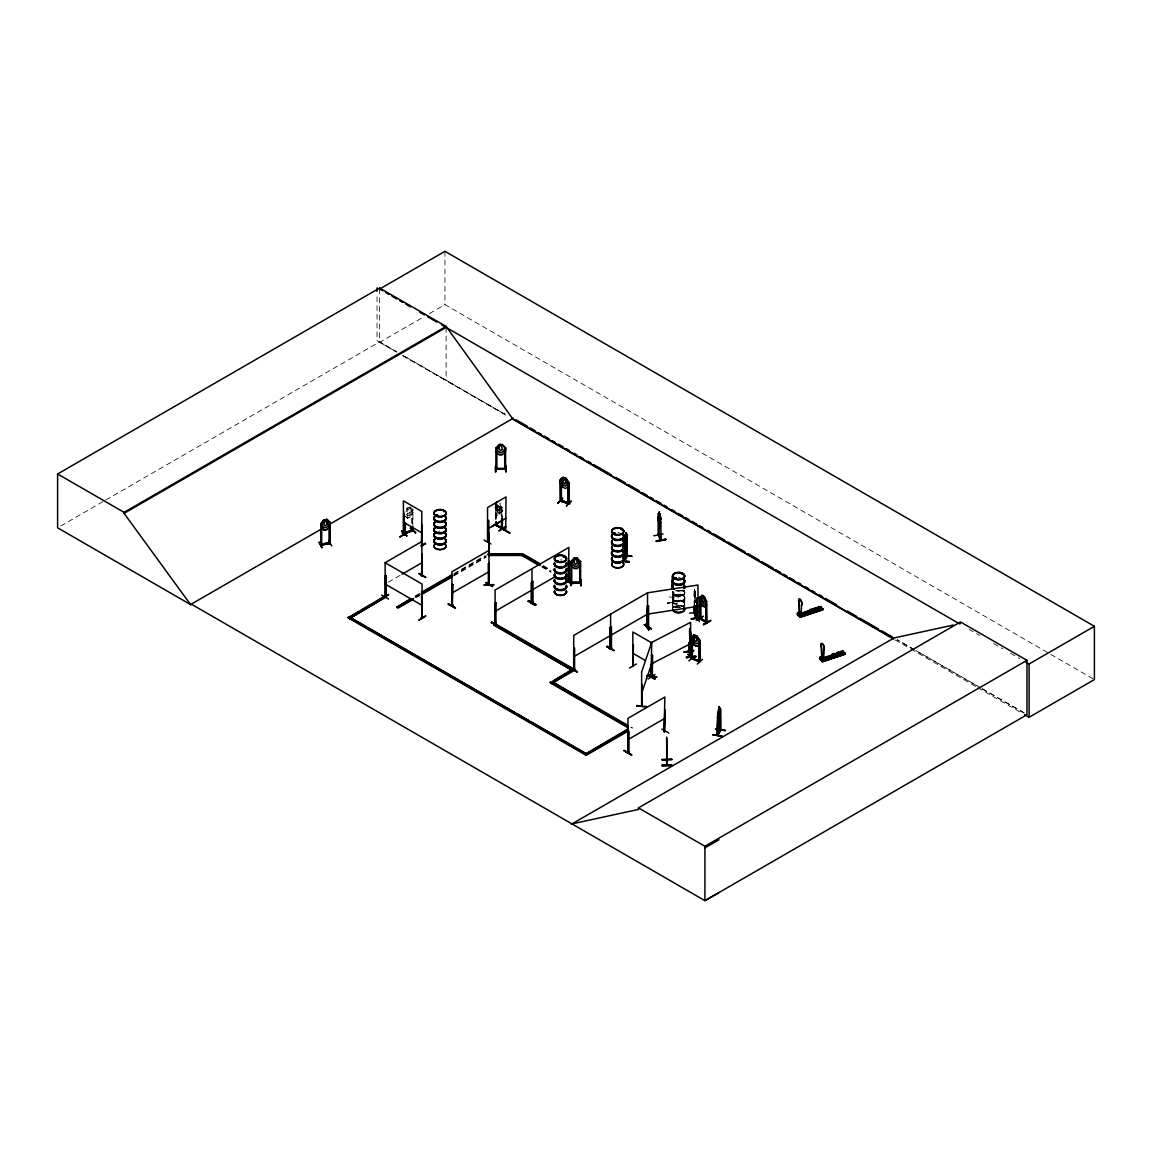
<?xml version="1.0" encoding="UTF-8"?>
<svg xmlns="http://www.w3.org/2000/svg" width="1152" height="1152" viewBox="0 0 1152 1152"><rect width="100%" height="100%" fill="white"/><g stroke="black" fill="none" stroke-linecap="round" stroke-linejoin="round"><path stroke-width="0.75" stroke-dasharray="5 3.75" d="M672.365 592.099L672.48 603.547L672.509 600.955M684.706 600.955L684.734 598.363M672.509 603.461L674.107 597.888L673.891 591.221M674.006 597.499L674.05 597.845M680.213 607.19A6.192 3.571 0 0 1 672.437 603.432L672.523 592.229A6.062 3.499 0 0 0 680.184 595.598A6.062 3.499 0 0 0 683.856 590.472M501.61 507.254L502.157 516.47M667.454 603.216C674.539 600.538 685.541 606.427 667.526 602.827M677.131 604.066L667.512 602.928M694.915 591.005C696.816 621.029 692.64 581.443 694.742 599.918M412.301 509.63L412.992 512.87L410.184 517.205L407.275 518.126L404.467 515.707M694.642 593.294L694.814 591.005M684.72 603.432L684.72 598.421A6.106 3.528 0 0 0 675.562 595.454L674.899 595.426M684.72 604.267L684.706 608.976M694.368 592.373L694.728 589.838L695.074 599.371L694.368 594.907M672.379 592.661L672.581 591.494A6.12 3.528 0 0 0 680.198 595.771A6.12 3.528 0 0 0 682.934 589.867M672.365 597.96L672.696 596.75M672.581 604.901L672.696 592.128A6.077 3.514 0 0 0 680.184 596.477A6.077 3.514 0 0 0 682.906 590.602M674.611 595.123L675.374 594.317L676.138 595.123M675.662 594.403L676.195 595.238M682.2 590.544L682.574 591.235M684.634 593.654L684.85 592.488M684.518 599.27L684.85 598.061M684.518 605.16L684.518 602.626M669.11 596.981L678.787 597.874M672.221 603.259L673.646 597.744M407.39 511.43L409.205 507.917L410.141 510.494M694.109 591.466L694.728 589.838M695.174 601.877L695.693 600.264M405.994 511.906L407.275 507.989L404.525 512.381M496.411 507.758L497.549 505.094L499.867 506.333L502.171 511.042L499.867 513.086L497.52 511.733C493.186 500.558 495.072 512.352 497.448 515.16L499.781 516.514L502.027 514.397M410.141 511.978L408.283 513.922L407.39 512.914M404.554 515.65L407.376 518.069L410.083 517.075L412.992 512.87M674.87 595.138L675.216 595.296M684.619 593.438C682.186 597.413 675.043 597.413 672.595 593.438M684 594.547L684.619 593.669M495.13 507.067L497.52 504.979M502.171 510.926L499.824 512.986L497.549 511.675L495.36 506.995M682.272 590.76L681.739 591.178M673.243 607.349L677.016 605.678L681.696 606.038M60.71 526.018L104.242 500.875M105.797 499.982L379.642 341.87L396.648 351.691M379.642 289.037L379.642 342.317L423.187 317.189M429.394 313.589L444.946 304.618L1049.227 653.501M498.989 506.434L499.824 511.214L498.298 511.632C497.29 510.739 497.016 505.008 499.061 506.39M501.538 516.11L501.768 507.096L502.402 516.341M502.243 510.998L499.781 506.376L499.824 507.83L498.298 508.248L497.563 505.037M388.195 582.25L400.493 575.136M415.238 595.973L419.875 593.294M453.874 573.667L484.776 555.811M415.238 596.635L419.875 593.957M453.874 574.33L486.331 555.595M415.037 597.643L421.214 594.072M453.672 575.338L486.13 556.589M416.578 597.413L419.674 595.627M453.672 576L486.13 557.266M676.037 595.339L675.13 595.483M682.992 595.066L677.016 595.987L673.243 594.317M410.184 507.067L407.275 507.989L407.318 518.026M412.186 509.53L412.085 525.73M412.085 509.746L412.848 509.486M680.184 606.802A6.106 3.528 0 0 1 672.595 602.784L673.69 592.474M396.418 351.821L377.035 340.675L377.035 293.126M402.624 355.392L504.864 414.187L402.84 355.262M914.155 649.555L897.12 639.749L914.112 649.57M980.77 687.859L915.71 650.434L980.597 687.96M982.31 688.738L1024.142 712.8M1050.797 654.394L1094.4 679.579M968.99 629.294L979.776 635.515M993.643 643.522L1002.902 648.864M1010.606 653.314L1019.851 658.656M982.138 688.838L1023.883 712.944M379.642 342.317L396.648 352.138M402.84 355.709L508.478 416.693M895.046 639.878L909.072 647.986M910.642 648.878L976.104 686.678M977.659 687.586L1022.861 713.678M543.182 565.574L550.872 570.024M543.182 566.237L550.872 570.686M541.843 566.352L551.074 571.68M541.843 567.014L551.074 572.342M672.725 602.856L672.725 602.813A6.106 3.528 0 0 1 682.114 600.509A6.106 3.528 0 0 1 681.667 606.456M405.994 514.44L407.837 515.822L409.68 515.189L411.509 512.554L410.184 507.254L410.083 517.075M675.562 590.674A6.091 3.514 0 0 0 682.92 590.112L684.821 592.675L684.634 591.494M410.126 507.01L412.992 509.486L412.848 527.256M684 590.602L684.619 591.466M673.214 594.547L672.379 592.488M496.411 506.909L497.938 509.789L499.45 510.667L500.947 509.53L499.939 502.906L502.171 507.658M496.411 510.293L497.938 513.173L499.45 514.051L500.947 512.899L499.824 506.405M694.627 589.853L695.794 596.938M694.238 591.667L694.368 604.382M684.85 597.96L684.518 596.75L684.72 597.672A6.091 3.514 0 0 1 675.562 600.566A6.091 3.514 0 0 1 675.562 594.475A6.091 3.514 0 0 1 684.706 597.514L684.691 592.229M672.365 598.061L672.696 599.27M672.379 603.95L672.696 605.16M695.174 591.739L695.506 595.238M673.474 598.234L673.56 591.192M694.642 594.778L694.987 597.298L694.987 591.624M672.509 604.382L672.509 608.976M694.555 591.422L694.555 605.635M694.195 591.365L694.224 605.664M501.768 507.096L501.768 517.752M496.411 504.374L496.253 521.669M496.008 505.814L496.008 520.027M495.619 505.325L495.619 519.523M495.36 503.669L495.374 519.667M446.126 327.413L446.126 380.693M444.946 251.338L444.946 304.618M412.675 509.328L412.675 525.312M411.912 509.573L411.912 525.571M681.71 590.386A6.192 3.571 0 0 1 675.518 590.386M680.213 590.429A6.192 3.571 0 0 1 677.002 590.429M678.614 577.238A6.106 3.528 0 0 1 680.184 577.354M682.906 590.112A6.077 3.514 0 0 1 680.184 595.987A6.077 3.514 0 0 1 672.739 591.682M677.03 607.795A6.106 3.528 0 0 1 672.869 603.187A6.106 3.528 0 0 1 681.192 601.186A6.106 3.528 0 0 1 683.899 606.154M680.213 607.493A6.192 3.571 0 0 1 672.437 603.734A6.192 3.571 0 0 1 681.221 600.811A6.192 3.571 0 0 1 682.992 606.571M673.315 607.55A6.12 3.528 0 0 1 681.667 606.254M684.72 598.507A6.106 3.528 0 0 1 675.562 601.56A6.106 3.528 0 0 1 675.562 595.454M672.437 603.432A6.192 3.571 0 0 1 681.221 600.509A6.192 3.571 0 0 1 682.992 606.269M617.702 532.483A6.091 3.514 0 0 1 619.272 532.613M438.437 531.245A6.106 3.528 0 0 1 440.021 531.13M560.477 559.944A6.106 3.528 0 0 1 562.061 560.074M496.872 506.995L498.096 510.264L496.829 512.15L498.485 510.955L500.155 514.08L498.888 510.71L500.098 508.867L498.514 509.976L496.872 506.995M632.333 727.992L630.994 727.214L632.333 727.992M682.906 606.499A6.062 3.499 0 0 0 672.754 608.069A6.077 3.514 0 0 1 682.906 606.485M675.518 601.258A6.192 3.571 0 0 0 684.792 598.162A6.192 3.571 0 0 0 675.518 595.066A6.192 3.571 0 0 0 675.518 601.258M674.237 600.394A6.192 3.571 0 0 0 684.59 598.781A6.192 3.571 0 0 0 677.002 594.403A6.192 3.571 0 0 0 674.237 600.394"/><path stroke-width="1.5" d="M690.754 635.17C692.136 635.443 689.342 635.242 690.61 635.27M626.486 534.931L627.192 534.528L625.925 532.93L626.342 537.898L625.234 542.304L624.686 541.469M658.541 514.282L658.642 535.68L658.944 521.352M660.586 518.688L661.262 540.446L660.802 539.726M720.245 708.696L720.058 730.584M801.158 615.168L801.504 605.232A3.269 1.339 71.6 0 0 801.504 601.474A3.269 1.339 71.6 0 0 799.186 599.155A3.269 1.339 71.6 0 0 799.186 602.928L799.531 613.541L802.238 616.032L802.051 614.448L799.718 615.226L799.718 616.334L797.659 614.261L800.035 612.792L802.051 615.557L802.051 614.448M823.334 659.635L823.666 649.699A3.269 1.339 71.6 0 0 823.666 645.926A3.269 1.339 71.6 0 0 821.362 643.622A3.269 1.339 71.6 0 0 821.362 647.395L821.707 658.008L823.334 659.635L823.853 649.642A3.269 1.339 71.6 0 0 823.853 645.869A3.269 1.339 71.6 0 0 821.534 643.565A3.269 1.339 71.6 0 0 821.534 647.338L821.88 657.936L823.507 659.578M563.098 477.461L565.877 478.382L567.259 484.704L565.43 486.101L563.573 485.482L561.715 482.846L563.155 477.403L560.318 479.851L560.434 501.206C561.312 500.141 560.29 500.098 561.326 500.4M567.936 482.141L567.85 503.64L567.821 482.083L568.872 482.4L568.786 503.914L560.405 501.12L560.318 479.851L561.341 479.894L561.427 501.235M560.678 500.947C577.814 506.88 566.683 501.624 561.427 500.429M683.899 579.989A6.106 3.528 0 0 1 678.614 585.274A6.106 3.528 0 0 1 673.315 579.989L673.214 574.862L672.221 589.061M692.381 637.675L692.424 659.045L691.546 658.771L699.624 661.766M694.181 612.821L694.224 605.664M695.952 616.853L696.154 618.178L694.67 612.778M692.424 659.045L691.704 657.763L699.811 661.608L699.811 640.282L698.846 639.95M561.168 500.645L561.168 501.422L561.139 480.11M646.589 706.45L636.883 706.032M636.869 706.104L636.984 705.355M646.488 707.141L636.955 705.787M798.854 613.757L799.805 612.634M799.546 613.44L798.739 613.786M821.347 658.109C820.166 657.144 822.845 657.922 821.938 657.216M821.189 658.123C820.512 657.274 823.896 657.49 821.765 657.562M641.952 705.571L642.154 704.952M672.61 581.616C672.898 564.48 671.328 594.072 673.099 584.928M672.71 576.806L672.696 581.472M624.384 561.139L627.264 555.048L626.558 555.437M626.026 532.944L624.686 538.934L624.686 561.24L625.478 534.571M629.107 562.234L622.814 561.197L629.107 562.248L629.251 561.499L622.93 560.606M629.222 561.931L622.901 560.995M689.429 632.102L689.774 629.784L690.178 633.902M659.477 513.288L658.685 518.083M712.8 734.875L722.318 736.243L712.814 734.789M799.272 615.6L798.523 612.533L799.272 613.282C799.963 617.717 797.846 611.914 799.574 613.138M821.434 657.763L821.405 660.082L820.872 656.928L821.621 660.01M691.661 658.786L691.517 657.922L692.424 658.267M692.611 658.843L692.611 658.109M483.984 540.014L490.925 543.989M624.269 539.842L626.04 532.829M625.939 542.952C629.712 517.968 624.485 562.003 625.075 534.672L624.312 561.067M717.768 713.52L718.157 734.962L717.437 734.472L720.058 730.022M720.058 729.806C721.973 727.459 717.25 737.194 717.725 734.069M658.685 514.699L659.203 512.266M719.294 717.106L718.43 719.006L720.245 712.008M399.974 536.933L406.714 532.915M629.467 668.059L636.365 664.013M489.254 554.328L521.842 554.371M489.254 584.726C488.218 584.957 489.283 583.56 488.822 584.021M435.83 515.333L436.637 514.742M436.45 515.578L437.602 515.059M436.608 514.699L437.069 515.635M443.75 511.69L443.837 511.013M556.474 561.082L557.885 560.75L556.574 560.52M564.538 557.122L563.558 556.891L564.581 557.05M613.512 533.448L614.318 532.858M614.045 533.218L614.794 532.858M615.024 533.549L614.621 532.858M621.533 529.661L620.827 529.344L621.662 529.286M674.453 578.333L675.086 577.642L675.374 578.549M675.086 578.506L675.043 577.598M676.195 578.477L676.138 577.858M681.912 573.912L682.387 574.142M682.272 574.402L682.574 574.474M811.123 610.416C812.39 613.584 814.277 608.357 811.238 610.488M329.933 542.462L320.659 544.306L328.896 542.894M320.659 545.083L329.933 543.24M330.034 543.427L329.011 543.629L328.896 542.678M381.614 595.066L388.584 599.04M455.429 607.709C433.67 595.699 470.16 616.147 448.128 604.325M491.242 622.627C503.885 628.013 497.333 628.531 491.63 621.979M491.573 622.051L498.24 626.544M535.997 604.742L528.494 600.71L536.026 604.786L535.118 605.304L528.494 601.027M535.464 604.714L528.538 600.667M570.211 667.454L577.224 671.803L572.659 669.614M614.045 650.491L606.787 646.718L607.694 646.214M614.088 650.405L607.133 646.43M613.757 650.693L606.83 646.661M624.096 750.946C647.41 763.733 609.134 741.398 631.094 754.862M702.792 596.333L702.043 600.278L703.541 602.453L704.318 600.106L702.864 596.29M648.446 674.251L655.013 678.442L654.61 679.09L648.043 674.856L654.61 679.075M324.878 520.258L323.928 524.88L324.922 525.989L326.966 524.275L325.901 520.056M641.808 684.432L641.765 705.758M652.205 676.325L652.565 655.171L651.312 655.574M647.064 676.109L656.784 676.858L647.078 675.662M651.686 655.358L651.442 677.189L652.536 676.541M651.355 676.555C652.378 675.518 650.578 676.426 652.421 675.518M651.859 677.218L652.565 676.483M691.128 655.632L691.373 657.014L690.566 656.582L690.61 622.325L651.686 642.413L641.635 671.99L641.621 706.306M641.635 693.302L651.686 663.725L690.61 643.637M564.019 478.195L563.112 482.27L564.941 484.186L565.891 481.709L564.062 478.152M660.614 539.15L660.557 540.043L661.09 539.194M500.17 445.018L499.133 447.97L500.17 450.763L502.33 449.453L501.235 445.018M575.179 558.792L574.142 561.744L575.179 564.538L577.339 563.227L576.259 558.792M667.166 765.346L666.677 738.403M401.875 530.726L406.872 535.982L401.501 531.202M401.846 531.058L406.814 535.896M659.65 522.965L659.65 517.291M647.51 626.501L648.245 626.126M573.941 648.533L573.869 669.888L574.646 669.47L573.696 669.701L573.696 635.443L647.525 592.819L697.954 585.014L698.141 619.445L697.306 618.869M689.53 628.646L691.042 635.717L690.811 656.51M319.075 542.405L321.811 547.891M322.243 547.445L319.118 542.059M646.114 624.067L648.763 629.914L646.171 624.024M646.085 624.398L648.763 629.914M696.398 620.539L703.325 616.219M626.544 534.6L625.939 532.814M624.24 543.24L625.19 544.824L626.026 542.909M624.787 561.139L627.192 555.84L624.485 560.678M694.21 635.155L692.856 640.512L694.656 643.205L696.456 643.882L698.227 642.528L698.227 639.994L696.888 636.178L694.224 634.997L696.888 636.178L699.725 640.469L699.71 661.795L692.424 658.498L699.624 660.989M580.666 561.715L577.397 558.274L574.07 558.274L572.515 564.278L574.675 566.28L576.821 566.28L578.938 564.278L577.339 558.418M717.653 713.232L717.48 735.379L720.346 730.037M385.502 596.333L385.978 596.002M386.05 596.462L385.286 596.016M385.603 597.326L385.978 575.885L385.114 575.654L385.978 575.885M422.021 618.293L422.021 584.021L385.114 562.709L422.021 541.397M495.288 466.272L495.835 471.946L495.936 447.71L496.814 447.898M495.749 466.229L495.331 471.888M502.157 518.256L502.229 528.955L495.302 524.952M496.325 524.477L495.302 524.174L495.418 525.053M495.691 524.822C495.288 521.194 496.973 530.467 496.253 521.669M570.298 580.046L570.845 585.72L570.787 579.629M699.782 618.754L706.637 622.67L706.637 601.358L704.419 596.664L702 595.354L700.906 600.667L703.944 604.426L705.442 603.288L704.318 596.779L702.086 595.31L699.696 597.398L699.696 600.782L702 605.491L704.419 606.802L706.738 604.757L704.318 606.744L702 605.491L699.768 600.739M706.018 622.397L706.262 600.854L706.709 622.714L705.931 622.296L706.32 621.36L706.939 622.498M706.954 621.792L700.344 618.336M694.224 656.122L688.867 660.859M562.766 498.456L557.827 503.352L562.378 498.398M696.211 618.178L696.125 605.765M717.955 735.336L717.797 735.437C715.075 732.643 721.181 689.933 718.099 713.578M719.986 709.171L720.346 714.053M715.853 729.173L725.371 730.526L716.011 728.842M717.912 735.336L720.662 730.094L720.662 708.782M660.744 540.432L658.296 535.133L658.354 513.706L659.189 512.15L660.341 518.285L659.794 521.64L658.685 517.234M658.267 513.806L659.189 512.15M658.987 525.701L658.138 517.118L659.088 515.549L660.787 522.59L659.952 524.16L658.238 517.104L659.189 522.288M659.002 525.643L659.952 527.53L660.658 525.902M532.138 602.395L532.138 603.173M385.114 562.709L385.286 597.154L385.978 596.779M421.33 575.294L422.352 575.784L422.021 554.342L421.574 576.202L422.338 574.978M452.837 605.074L452.419 604.93M496.008 623.29L494.986 624.341L495.677 602.626L495.979 624.11L495.101 623.462M531.59 602.712L532.93 601.978L531.274 602.611M565.603 579.269C581.774 586.094 565.69 583.747 569.333 580.68L566.251 578.894M647.251 626.774L648.562 626.558M648.475 626.933L646.834 627.48L647.856 627.206M665.035 730.728L664.43 731.074M664.56 731.779L664.834 709.992L664.142 731.707L664.906 730.483M798.307 614.923L798.307 612.59L799.157 613.483M321.811 544.277L321.811 545.054M330.034 542.65L328.91 543.413M652.637 675.734L651.283 675.792M487.526 541.843L487.555 507.557L506.016 496.901L505.67 531.36M436.45 515.405L437.429 515.174M556.834 560.88L557.654 560.678M674.899 577.67L676.282 578.059M674.87 578.045L675.936 577.843M323.842 519.941L320.746 523.93L323.87 519.998L327.01 519.379C330.811 523.267 330.307 522.936 326.923 519.408L323.885 520.013L322.402 523.699L322.402 526.234L324.432 527.832L326.462 527.443L328.464 525.024L326.952 519.466M320.875 527.314L323.87 530.136L327.01 529.517L330.062 525.47M647.078 627.062L647.741 626.53M647.482 627.077L647.525 605.765L646.834 627.48M697.219 618.84L698.04 618.48M697.19 598.291L698.04 598.147L697.09 598.104L697.003 619.43L698.04 619.258M698.026 619.488L697.162 618.566M627.034 556.286L626.789 534.37L626.602 556.344M631.354 754.718L624.384 750.744M505.483 468.994L496.037 468.965M504.533 468.245L505.613 468.245M570.845 582.019C571.565 583.877 574.574 583.142 580.637 582.984M495.792 447.941L499.061 444.499L497.506 450.504L499.666 452.506L501.797 452.506L503.914 450.504C507.902 444.226 494.208 443.938 502.33 444.586M570.816 561.715L574.07 558.274M570.917 561.744L574.128 558.418M580.666 565.027L577.397 568.469L574.07 568.469L570.816 565.027L570.816 561.643M403.92 513.835L403.963 535.176L403.33 534.312M421.978 575.654L421.747 524.146L421.862 545.789M421.862 545.011L421.862 545.429M632.794 666.245L633.413 644.962M568.814 482.587L565.978 478.253L568.67 482.63L568.699 503.928M565.978 478.253L563.054 477.36C558.029 479.174 560.376 485.035 563.155 487.368M568.757 486.014L565.934 488.448L563.054 487.498M562.406 498.355L557.942 503.006M567.85 503.597L568.152 502.675M561.427 500.674L568.958 502.934M566.424 505.829L571.363 500.962L566.482 505.886M386.05 596.707L385.502 596.059M451.915 605.966L451.915 571.781L488.822 550.469M451.901 606.024L452.866 605.808L452.131 606.24L452.779 584.51L451.915 584.726L452.779 584.51M488.822 520.33L489.067 584.899M495.101 624.24L493.733 625.09L495.072 623.65L574.618 669.514L573.941 669.845L574.042 669.038M495.893 624.139L495.23 624.485L495.058 590.04L568.886 547.416L568.267 582.034L569.218 581.026L568.195 581.299M531.274 603.389L532.93 602.755L531.274 603.389L531.346 582.034L532.598 581.314L532.843 602.798M531.979 602.914L531.979 568.728M573.61 668.909L574.632 668.88M610.603 647.525L610.214 648.936L609.984 627.437L611.467 626.846L611.467 648.245L610.214 648.936L610.229 627.581L611.467 626.846M609.912 648.792L611.539 648.13L610.373 648.893M647.77 627.235L647.122 627.624L647.41 626.328M627.955 752.558L628.862 752.386L628.085 752.803L628.157 731.448M664.142 730.93L665.136 730.627M405.331 532.598C391.766 536.112 426.845 526.118 405.259 532.584M405.346 533.347L405.346 522.691M412.675 529.862L411.826 530.15L412.934 529.992M404.41 522.778L404.496 533.635L412.934 530.813L412.848 527.256M497.635 501.667L495.288 503.712L496.008 504.043M691.603 637.416L694.224 634.997L691.517 637.459L691.517 640.786L694.166 645.192L696.989 646.186L699.725 643.838M696.888 636.178L699.811 640.282M694.166 645.192L696.931 646.243M699.062 640.008L699.509 661.752M702.547 659.304L697.234 664.07M661.219 540.403L658.483 534.802M690.178 635.76L689.99 656.87M569.131 581.904L569.131 560.506L568.267 560.722L568.498 582.235L569.131 560.506M689.386 643.19L689.069 652.162L689.184 642.686M691.344 656.957L691.142 635.155M436.277 515.174L437.342 515.261M615.283 533.722L613.8 533.837L614.462 532.973M674.755 578.477L676.138 578.362M813.11 610.891L811.238 610.891M496.915 469.224L496.8 447.71M504.634 468.245L504.734 469.282L504.706 447.71M496.037 468.475L505.512 468.446M570.946 582.797L580.507 582.768M580.637 582.221L570.845 582.221M694.181 612.792L695.794 618.278L695.779 605.794M694.699 612.461L694.325 613.31L694.368 606.168M797.285 614.563L797.458 612.965L799.79 612.187L799.978 613.483M821.074 607.694C813.197 602.77 825.437 615.442 818.078 607.205M820.397 606.427L822.845 609.149L799.243 616.45M819.821 658.944L820.469 659.75L841.781 652.637M843.422 652.09L820.296 659.419M821.779 660.73L822.096 661.406L845.237 653.731L844.733 653.083L821.779 660.73C821.347 661.838 824.832 656.208 824.587 660.427M842.904 651.614C837.95 648.605 845.798 658.411 840.427 651.614M819.605 658.901L843.221 651.586M845.021 653.674L842.746 650.837M487.872 520.315L487.872 541.958M502.704 529.214L509.832 533.088L502.718 528.797M509.818 533.045L502.718 529.085M421.646 576.158L422.266 554.486M419.126 573.48L425.707 577.224M381.341 598.651L388.598 594.403L381.715 598.867M381.629 598.766L388.498 594.734M422.266 596.837L421.402 596.621M488.549 585.216L488.203 563.789L489.154 562.91L488.434 585.288M421.33 617.328L422.222 617.314M421.747 617.803L421.632 596.477M422.107 617.544L421.632 617.789M425.678 615.816L418.781 620.266L425.722 616.205M485.914 582.552L492.494 586.296M495.677 602.626L495.922 602.77M531.706 603.475L531.59 582.178L532.829 581.458M528.163 601.344L528.739 600.926M531.346 603.274L532.598 602.626M572.918 583.43L565.646 579.586M647.078 627.624L647.77 605.909M644.616 624.902L651.197 628.646M609.984 647.899L611.539 647.352L610.373 648.115M664.373 731.851L665.064 710.136M661.896 729.086L668.88 733.09M627.912 751.752L628.848 751.795M628.776 731.074L628.776 752.472L627.912 752.53L627.912 718.358L664.834 697.046L664.142 731.707L664.906 731.261M399.816 536.918L406.728 532.858M421.315 545.731L425.448 543.269L421.344 546.091M421.315 546.019L425.606 543.758M654.941 674.438L648.216 678.931M191.405 604.181L190.656 604.627L57.6 527.803L57.6 473.976L379.642 288.043L446.126 326.419L512.611 418.637L893.261 638.41M379.642 288.043L379.642 289.037L444.946 251.338L1094.4 626.299L1094.4 679.579L1029.096 717.278L1024.43 714.571M57.6 473.976L124.085 512.352L446.126 326.419M719.021 892.627L704.923 900.662L191.318 604.138L190.555 604.57L124.085 513.346L446.126 327.413M190.555 604.57L323.251 527.962M329.458 524.376L513.36 418.205M497.52 501.595L495.216 503.64L496.253 503.899M402.034 574.258L422.021 562.709M487.555 528.869L506.016 518.213M491.962 526.435L498.845 522.446M491.904 526.781L498.888 522.446M502.229 528.178L496.08 524.851L502.474 528.034L501.466 527.731L501.466 528.581L501.538 519.667M627.725 731.318L586.195 755.294L348.134 617.846L385.042 595.872L386.395 596.65L349.474 618.624L386.395 596.65M501.883 528.437L501.768 519.523M505.858 526.507L498.888 530.885L505.872 526.853M348.134 617.846L358.891 611.64M361.973 609.854L372.744 603.648M375.811 601.862L385.042 596.534L386.395 597.312M413.496 599.198L398.03 608.112L396.691 607.334L410.602 598.651M421.416 592.402L452.318 574.56M396.691 607.334L409.061 600.206M421.416 593.064L429.149 588.6M432.23 586.814L443.059 580.579M446.141 578.794L450.778 576.115M396.691 606.672L398.03 607.45L413.496 598.536M421.214 594.072L452.131 576.23M421.214 594.734L452.131 576.893M451.915 593.093L488.822 571.781M487.872 554.04L489.211 554.803L521.842 554.803L523.195 554.04L540.115 563.803M538.574 563.573L523.195 554.702L521.842 555.48L489.211 555.48L487.872 554.702M495.058 611.352L555.048 576.72M565.805 570.499L568.886 568.728M569.333 580.68L567.979 582.12L569.333 581.342L566.251 579.557M573.696 656.755L647.525 614.131L697.954 606.326M628.114 727.776L550.152 682.762L573.221 668.779L574.574 670.219L551.491 683.539L574.574 669.542M554.76 680.098L571.68 670.32M699.696 597.398L700.488 597.802L700.56 619.157L700.733 601.214M700.114 597.312L700.387 619.099M705.946 621.72L700.805 618.466M703.411 624.226C713.822 618.206 712.699 619.733 703.469 624.643M703.757 624.816L710.669 620.813M627.912 728.986L584.856 754.517L627.912 729.648M348.134 617.184L586.195 754.632L627.725 730.656M627.912 739.67L664.834 718.358M571.219 824.342L894.024 637.963L953.496 625.032M571.968 823.896L638.453 809.438L638.453 807.898L960.494 621.965L1026.979 660.341L1026.979 714.73L704.923 900.662L704.923 846.274L1026.979 660.341M960.494 623.506L959.746 623.952L441.49 324.734M1026.014 662.213L1029.096 663.998L1094.4 626.299M704.923 847.829L719.021 839.794M694.08 658.267L687.917 654.322M691.128 655.848L689.962 656.064L690.293 657.058M689.875 656.194L690.566 655.805M690.178 657.072L690.682 634.882M689.4 651.341L688.781 650.794L689.414 652.046M488.822 553.81L488.822 555.106M385.502 597.11L385.358 575.798M452.39 605.678L452.534 584.366M495.36 624.47L495.302 603.13M628.531 751.478L628.214 752.789M628.387 752.256L628.531 730.944M563.89 556.862L563.602 557.122M811.411 610.358L813.11 610.488M321.739 523.829L320.76 523.742L320.904 545.285L321.638 545.155L321.739 523.526L320.76 523.742M651.845 676.858L652.018 655.402M452.261 606.168L452.146 584.87M610.603 648.389L610.603 614.131M574.2 669.355L574.315 648.029M320.875 523.93L321.005 545.285L329.947 543.456L330.062 522.086M410.371 528.25L415.786 532.973L410.458 528.149M404.41 533.434L412.718 530.582M652.349 676.339L652.349 655.027M800.986 615.226L799.358 613.598L799.186 602.928M801.504 605.232L801.317 605.29A3.269 1.339 71.6 0 0 801.317 601.531A3.269 1.339 71.6 0 0 799.013 599.213A3.269 1.339 71.6 0 0 799.013 602.986M799.978 612.374L797.458 612.965M799.906 613.08L799.848 612.619M809.784 609.97C817.272 616.262 805.09 609.134 812.117 609.192L814.565 611.914L812.117 609.192M814.19 608.501C821.678 614.794 809.496 607.666 816.523 607.723L818.971 610.445L816.523 607.723M797.472 614.549L820.397 606.715L823.061 609.653L800.093 617.314M820.872 607.19L797.573 614.822L800.107 617.299L823.018 609.653M798.048 615.298L819.432 608.242M799.718 615.226L802.238 614.635M800.942 615.989L822.845 608.875M822.859 609.149L799.718 616.925L822.528 609.134M842.746 651.11L845.41 654.062L822.442 661.723L819.806 658.757L819.806 657.374L822.139 656.597M819.806 657.374L822.326 656.784M832.133 654.379C839.621 660.658 827.438 653.53 834.466 653.602L836.914 656.323L834.466 653.602M836.539 652.91C844.027 659.203 831.845 652.075 838.872 652.133L841.306 654.854L838.872 652.133M820.138 659.448L841.608 652.32M822.254 659.822L824.587 659.045M823.45 660.37L845.194 653.285M821.909 661.19L845.208 653.558M822.413 661.709L845.366 654.062M633.211 666.432L633.096 644.789M651.24 676.57L651.686 642.413M834.797 655.819C836.136 652.262 831.614 657.374 835.574 654.826M324.922 520.315L325.93 520.114M328.896 540.518L331.69 545.933M611.251 647.971L611.222 626.717M412.56 530.64L412.675 527.083M405.173 532.397L405.173 533.174L405.173 522.518M692.294 658.238L691.502 657.965M706.882 622.526L700.085 618.566L700.114 600.854M648.461 605.822L647.525 605.765L648.461 605.822L648.374 626.947M698.04 619.459L697.19 619.603L697.09 598.104M696.802 616.19L699.437 621.634M659.275 516.701L659.376 522.374M659.549 517.306L659.952 525.182L658.685 520.618M660.658 522.576L660.053 524.131L659.203 522.23M653.789 535.781L663.12 533.981M656.323 540.792C685.498 536.069 636.422 544.709 665.784 539.323M656.467 541.512L665.798 539.698M690.293 630.504L690.178 635.386M690.912 635.702L690.178 630.518L690.538 634.795M684.101 651.859L693.763 650.448L684.23 652.176M684.187 652.046L693.763 650.894M686.434 657.23L696.096 656.698L686.448 657.302M579.744 581.99L580.637 582.019M321.466 544.853L321.595 544.118M418.795 573.595L425.765 577.57M485.597 582.667L492.566 586.642M644.328 625.003L651.254 628.978M689.544 613.152L699.192 612.086M694.714 612.734L696.096 617.731M700.805 617.443L691.142 618.725L700.877 618.062M700.819 617.832L691.229 619.013M385.69 597.341L385.747 576.014M496.08 524.621L495.302 524.174L495.979 524.621M700.445 619.128L699.898 618.048M706.262 622.166L706.262 606.182M489.168 533.275L489.211 555.48M488.995 554.069L493.877 554.17M488.722 554.27L493.891 554.069M488.837 554.386L493.891 554.371M484.099 584.813C489.355 585.547 503.683 583.862 484.099 585.101M500.17 445.075L501.235 445.075M504.619 447.71L505.512 447.898M496.915 468.662L504.533 468.662M496.915 468.245L495.835 469.224L505.613 469.224L505.512 447.71M505.685 465.883L505.685 471.83M574.07 558.331L577.397 558.274M575.179 558.85L576.259 558.85M571.81 561.485L571.723 583.056M571.824 561.672L570.946 561.485L570.845 582.984M580.536 561.672L579.629 561.485L579.744 583.056L580.507 581.99M574.128 568.382L577.339 568.382M571.925 582.437L579.542 582.437M580.694 585.605L580.536 561.485M666.677 737.035L666.72 765.389M662.069 759.456L671.861 759.614M662.069 765.418L671.861 765.346M662.069 765.648L671.861 764.971L662.069 764.986L662.069 765.734L671.861 765.72M611.222 647.251L610.92 648.562L610.603 627.077M834.523 655.618L833.573 655.301M673.2 574.978L673.589 576.461M672.941 576L673.099 579.787M647.078 675.965L656.712 677.03M658.685 534.24L658.973 535.622M658.685 535.018L660.931 539.309M625.752 533.981L625.378 540.23L625.09 539.539M622.325 554.587L631.901 556.157L622.454 554.702M622.339 554.875L631.814 556.358M625.018 560.678L624.514 539.021M628.085 752.026L628.848 751.579M719.395 707.155L719.77 712.109L718.502 716.486L717.883 715.651M719.093 708.178L718.675 714.427L718.776 708.768M717.394 717.322L718.43 719.006L717.466 717.437M715.882 729.029L725.371 730.541M404.582 533.606L404.582 522.95M403.603 513.662L403.574 535.306L403.373 500.846L421.834 511.502L421.517 545.587M651.211 676.915L651.24 667.238M689.155 651.514L691.214 656.424M489.197 553.838L521.842 553.709L521.842 555.48L538.762 565.243M698.89 640.253L699.624 640.454M506.117 466.243L506.16 471.946M581.126 580.018L581.17 585.72M580.723 579.989L580.766 585.662M835.459 654.898L833.472 655.373M556.574 561.298L557.827 560.923M650.966 675.994L651.528 676.397M644.227 624.672L651.586 628.862M531.979 581.674L532.282 603.086M528.192 601.258L535.162 605.232M496.008 624.067L495.058 624.298L518.054 637.589M491.53 622.426L498.499 626.4M421.92 617.486L421.33 617.89M379.642 289.037L382.738 290.822M385.834 292.608L388.93 294.394M392.011 296.179L396.648 298.858M399.744 300.643L402.84 302.429M405.936 304.214L410.573 306.893M419.846 312.25L424.483 314.928M427.579 316.714L436.853 322.056M516.47 419.99L527.342 426.269M530.453 428.069L535.118 430.762M538.214 432.547L541.325 434.347M544.435 436.133L549.101 438.826M552.211 440.626L555.307 442.426M558.418 444.211L563.083 446.904M566.194 448.704L569.29 450.49M573.955 453.182L577.066 454.982M580.176 456.768L583.272 458.568M587.938 461.261L591.048 463.046M594.158 464.846L611.251 474.71M615.902 477.403L625.234 482.789M628.33 484.574L639.216 490.853M642.312 492.653L646.978 495.346M650.088 497.131L653.198 498.931M656.309 500.731L660.96 503.41M664.07 505.21L667.181 507.01M671.832 509.688L674.942 511.488M678.053 513.288L682.718 515.981M685.829 517.766L688.925 519.566M692.035 521.352L696.701 524.045M699.811 525.845L702.907 527.63M707.573 530.323L710.683 532.123M713.794 533.909L724.666 540.187M727.776 541.987L744.869 551.851M747.965 553.651L758.851 559.93M761.947 561.715L772.834 568.008M775.93 569.794L780.595 572.486M783.706 574.286L786.816 576.072M789.926 577.872L794.578 580.565M797.688 582.35L800.798 584.15M805.45 586.843L808.56 588.629M811.67 590.429L814.781 592.214M819.446 594.907L822.542 596.707M825.653 598.493L836.525 604.786M847.411 611.064L856.728 616.435M859.838 618.235L878.486 628.992M881.582 630.792L892.469 637.07M511.589 418.493L893.491 638.986M706.637 601.358L705.931 600.998M702.994 616.435L696.456 620.208M495.619 524.851L502.402 528.768M521.842 554.803L540.302 565.459M698.89 661.507L698.803 639.965M632.866 653.285L645.163 660.384M403.373 522.158L421.834 532.814M521.122 639.36L531.85 645.552M534.917 647.323L571.694 668.549M493.733 624.427L571.882 670.219L493.733 625.09M385.114 584.021L422.021 605.333M627.926 725.443L552.845 682.099L594.216 706.651M597.283 708.408L626.4 725.227M550.152 682.099L628.114 727.099M352.382 618.754L364.853 625.954M367.963 627.754L492.667 699.739M495.792 701.539L514.498 712.339M517.608 714.139L528.523 720.446M531.634 722.246L586.195 753.739L350.827 617.846M638.453 807.898L704.923 846.274M687.557 654.394L694.181 658.613M648.346 674.698L655.013 678.888M642.168 705.845L642.139 684.475M502.402 528.739L502.402 518.112M320.846 527.256L323.914 530.035M410.371 527.803L415.382 532.699M822.326 657.893L824.4 659.966L824.4 658.858M821.405 657.749L820.656 657L820.656 659.333M502.373 444.499L505.642 447.941M495.792 451.253L499.061 454.694L502.373 454.694L505.642 451.253L505.642 447.869M435.931 515.376L437.731 515.333M695.722 618.178L695.635 607.061M690.898 656.957L688.824 651.557L688.853 642.73M719.309 707.026L720.346 708.71M820.541 607.176L797.947 615.024M799.934 616.982L799.906 615.413M327.01 529.517L323.87 530.136M452.837 605.002L452.837 605.779M689.4 651.571L690.552 654.422M660.902 519.192L659.952 514.008L660.758 519.192M689.429 633.586L689.674 635.486M659.65 513.907L659.938 517.392M694.786 613.166L694.699 606.125M651.499 677.117L651.312 664.128M1029.096 663.998L1029.096 717.278M822.067 659.635L822.067 660.744L820.008 657.562M799.79 612.187L799.79 613.584M720.403 709.272L720.403 730.584L720.346 717.61M691.79 637.258L691.632 658.814M689.947 635.616L690.106 657.115M672.696 585.029L672.696 588.586M672.552 581.976L672.552 589.09M651.312 646.186L651.312 642.629L632.866 631.973L632.822 666.302M650.995 667.382L650.966 676.771M648.374 605.635L648.461 627.134L647.51 627.278L647.525 592.819M627.192 534.528L627.091 556.301M574.56 648.158L574.574 670.219M532.598 581.314L532.483 602.654M502.33 454.55L499.118 454.55M496.008 521.798L496.08 525.398M489.154 562.91L489.067 584.957M412.085 527.515L411.998 531.086M411.912 527.342L411.826 530.928M385.042 595.872L385.042 597.01M377.035 287.842L377.035 291.37M329.832 521.957L329.875 543.528M329.083 522.101L329.011 543.629M124.085 512.352L124.085 513.346M683.971 585.504A6.192 3.571 0 0 1 684.59 588.211M673.243 589.075A6.192 3.571 0 0 1 673.243 585.504M683.899 585.864A6.106 3.528 0 0 1 684.504 588.542M673.315 589.392A6.106 3.528 0 0 1 673.315 585.864M683.971 579.614A6.192 3.571 0 0 1 678.614 584.971A6.192 3.571 0 0 1 673.243 579.614M683.899 584.87A6.106 3.528 0 0 1 683.899 588.398M674.294 589.133A6.106 3.528 0 0 1 673.315 584.87M674.237 589.507A6.192 3.571 0 0 1 673.243 585.187M683.971 585.187A6.192 3.571 0 0 1 684.59 587.909M683.971 579.312A6.192 3.571 0 0 1 678.614 584.669A6.192 3.571 0 0 1 673.243 579.312M683.885 578.995A6.091 3.514 0 0 1 678.614 584.28A6.091 3.514 0 0 1 673.33 578.995M683.856 607.234A6.062 3.499 0 0 1 680.933 612.216A6.062 3.499 0 0 1 672.754 609.883A6.077 3.514 0 0 0 680.184 612.36A6.077 3.514 0 0 0 684.475 608.054M683.899 607.55A6.12 3.528 0 0 1 680.947 612.576A6.12 3.528 0 0 1 672.696 610.229M623.059 540.749A6.192 3.571 0 0 1 617.702 546.106A6.192 3.571 0 0 1 612.331 540.749M622.987 541.109A6.106 3.528 0 0 1 617.702 546.394A6.106 3.528 0 0 1 612.403 541.109M622.958 545.717A6.062 3.499 0 0 1 617.702 550.973A6.062 3.499 0 0 1 612.446 545.717M622.958 546.048A6.077 3.514 0 0 1 617.702 551.304A6.077 3.514 0 0 1 612.432 546.048M623.059 534.859A6.192 3.571 0 0 1 617.702 540.23A6.192 3.571 0 0 1 612.331 534.859M622.973 540.13A6.091 3.514 0 0 1 617.702 545.4A6.091 3.514 0 0 1 612.418 540.13M622.973 535.234A6.091 3.514 0 0 1 617.702 540.504A6.091 3.514 0 0 1 612.418 535.234M623.059 540.446A6.192 3.571 0 0 1 617.702 545.803A6.192 3.571 0 0 1 612.331 540.446M623.059 534.557A6.192 3.571 0 0 1 617.702 539.928A6.192 3.571 0 0 1 612.331 534.557M622.987 534.24A6.106 3.528 0 0 1 617.702 539.539A6.106 3.528 0 0 1 612.403 534.24M623.059 557.51A6.192 3.571 0 0 1 617.702 562.867A6.192 3.571 0 0 1 612.331 557.51M622.973 557.87A6.091 3.514 0 0 1 617.702 563.155A6.091 3.514 0 0 1 612.418 557.87M622.958 562.478A6.062 3.499 0 0 1 617.702 567.734A6.062 3.499 0 0 1 612.446 562.478M622.958 546.595A6.077 3.514 0 0 1 617.702 551.866A6.077 3.514 0 0 1 612.432 546.595M622.958 562.81A6.077 3.514 0 0 1 617.702 568.066A6.077 3.514 0 0 1 612.432 562.81M623.002 546.264A6.12 3.528 0 0 1 617.702 551.563A6.12 3.528 0 0 1 612.403 546.264M623.059 551.621A6.192 3.571 0 0 1 617.702 556.992A6.192 3.571 0 0 1 612.331 551.621M622.973 556.891A6.091 3.514 0 0 1 617.702 562.162A6.091 3.514 0 0 1 612.418 556.891M622.973 551.995A6.091 3.514 0 0 1 617.702 557.266A6.091 3.514 0 0 1 612.418 551.995M623.059 557.208A6.192 3.571 0 0 1 617.702 562.565A6.192 3.571 0 0 1 612.331 557.208M623.059 551.318A6.192 3.571 0 0 1 617.702 556.69A6.192 3.571 0 0 1 612.331 551.318M622.973 551.016A6.091 3.514 0 0 1 617.702 556.286A6.091 3.514 0 0 1 612.418 551.016M445.378 522.634A6.192 3.571 0 0 1 440.021 527.99A6.192 3.571 0 0 1 434.65 522.634M445.291 523.008A6.091 3.514 0 0 1 440.021 528.278A6.091 3.514 0 0 1 434.736 523.008M445.277 527.587A6.077 3.514 0 0 1 440.021 532.858A6.077 3.514 0 0 1 434.75 527.587M445.277 527.976A6.077 3.514 0 0 1 440.021 533.246A6.077 3.514 0 0 1 434.75 527.976M445.378 516.758A6.192 3.571 0 0 1 440.021 522.115A6.192 3.571 0 0 1 434.65 516.758M445.291 522.014A6.091 3.514 0 0 1 440.021 527.299A6.091 3.514 0 0 1 434.736 522.014M445.306 517.118A6.106 3.528 0 0 1 440.021 522.403A6.106 3.528 0 0 1 434.736 517.118M445.378 522.331A6.192 3.571 0 0 1 440.021 527.688A6.192 3.571 0 0 1 434.65 522.331M445.378 516.442A6.192 3.571 0 0 1 440.021 521.813A6.192 3.571 0 0 1 434.65 516.442M445.306 516.125A6.106 3.528 0 0 1 440.021 521.424A6.106 3.528 0 0 1 434.736 516.125M445.378 539.395A6.192 3.571 0 0 1 440.021 544.752A6.192 3.571 0 0 1 434.65 539.395M445.291 539.77A6.091 3.514 0 0 1 440.021 545.04A6.091 3.514 0 0 1 434.736 539.77M445.291 544.349A6.091 3.514 0 0 1 440.021 549.634A6.12 3.528 0 0 1 434.722 544.478M434.736 544.349A6.091 3.514 0 0 0 440.021 549.634A6.12 3.528 0 0 0 445.32 544.478M445.277 528.48A6.077 3.514 0 0 1 440.021 533.75A6.077 3.514 0 0 1 434.75 528.48M445.32 528.163A6.12 3.528 0 0 1 440.021 533.462A6.12 3.528 0 0 1 434.722 528.163M445.378 533.506A6.192 3.571 0 0 1 440.021 538.877A6.192 3.571 0 0 1 434.65 533.506M445.291 538.776A6.091 3.514 0 0 1 440.021 544.061A6.091 3.514 0 0 1 434.736 538.776M445.291 533.88A6.091 3.514 0 0 1 440.021 539.165A6.091 3.514 0 0 1 434.736 533.88M445.378 539.093A6.192 3.571 0 0 1 440.021 544.45A6.192 3.571 0 0 1 434.65 539.093M445.378 533.203A6.192 3.571 0 0 1 440.021 538.574A6.192 3.571 0 0 1 434.65 533.203M445.306 532.886A6.106 3.528 0 0 1 440.021 538.186A6.106 3.528 0 0 1 434.736 532.886M566.338 574.027A6.062 3.499 0 0 1 560.477 578.434A6.12 3.528 0 0 1 554.573 574.157M554.616 574.027A6.062 3.499 0 0 0 560.477 578.434A6.12 3.528 0 0 0 566.381 574.157M566.366 563.544A6.091 3.514 0 0 1 560.477 567.979A6.091 3.514 0 0 1 554.587 563.544M566.381 562.565A6.106 3.528 0 0 1 560.477 567A6.106 3.528 0 0 1 554.587 562.565M566.366 569.434A6.091 3.514 0 0 1 560.477 573.854A6.091 3.514 0 0 1 554.587 569.434M566.453 569.074A6.192 3.571 0 0 1 560.477 573.566A6.192 3.571 0 0 1 554.501 569.074M566.453 568.771A6.192 3.571 0 0 1 560.477 573.264A6.192 3.571 0 0 1 554.501 568.771M566.381 568.44A6.106 3.528 0 0 1 560.477 572.875A6.106 3.528 0 0 1 554.587 568.44M566.453 563.198A6.192 3.571 0 0 1 560.477 567.691A6.192 3.571 0 0 1 554.501 563.198M566.453 562.896A6.192 3.571 0 0 1 560.477 567.389A6.192 3.571 0 0 1 554.501 562.896M566.352 574.906A6.077 3.514 0 0 1 560.477 579.326A6.077 3.514 0 0 1 554.602 574.906M566.338 590.789A6.062 3.499 0 0 1 560.477 595.195A6.062 3.499 0 0 1 554.616 590.789M566.381 574.387A6.106 3.528 0 0 1 560.477 578.822A6.106 3.528 0 0 1 554.587 574.387M566.366 580.306A6.091 3.514 0 0 1 560.477 584.741A6.091 3.514 0 0 1 554.587 580.306M566.381 579.326A6.106 3.528 0 0 1 560.477 583.762A6.106 3.528 0 0 1 554.587 579.326M566.366 586.195A6.091 3.514 0 0 1 560.477 590.616A6.091 3.514 0 0 1 554.587 586.195M566.453 585.835A6.192 3.571 0 0 1 560.477 590.328A6.192 3.571 0 0 1 554.501 585.835M566.453 585.533A6.192 3.571 0 0 1 560.477 590.026A6.192 3.571 0 0 1 554.501 585.533M566.381 585.202A6.106 3.528 0 0 1 560.477 589.637A6.106 3.528 0 0 1 554.587 585.202M566.453 579.96A6.192 3.571 0 0 1 560.477 584.453A6.192 3.571 0 0 1 554.501 579.96M566.453 579.643A6.192 3.571 0 0 1 560.477 584.15A6.192 3.571 0 0 1 554.501 579.643M566.366 591.106A6.091 3.514 0 0 1 560.477 595.541A6.091 3.514 0 0 1 554.587 591.106M566.381 590.918A6.12 3.528 0 0 1 560.477 595.368A6.12 3.528 0 0 1 554.573 590.918M658.757 517.421L658.93 523.022L659.333 521.712C660.974 535.378 658.973 503.309 659.347 520.747L658.786 517.45M577.181 671.717L570.168 667.829L577.224 671.803M695.088 635.933L694.21 639.965L695.981 641.952L696.888 639.504L695.146 635.875M695.981 656.323L686.462 657.648L695.981 656.323M671.861 759.326L662.069 759.773L671.861 759.326M675.562 578.866A6.077 3.514 0 0 0 684.691 575.827A6.077 3.514 0 0 0 675.562 572.789A6.077 3.514 0 0 0 675.562 578.866M675.562 579.355A6.077 3.514 0 0 0 684.691 576.317A6.077 3.514 0 0 0 675.562 573.278A6.077 3.514 0 0 0 675.562 579.355M675.547 579.082A6.12 3.528 0 0 0 684.72 576.014A6.12 3.528 0 0 0 675.547 572.962A6.12 3.528 0 0 0 675.547 579.082M614.65 534.11A6.091 3.514 0 0 0 623.794 531.072A6.091 3.514 0 0 0 614.65 528.019A6.091 3.514 0 0 0 614.65 534.11M614.664 534.629A6.077 3.514 0 0 0 623.779 531.59A6.077 3.514 0 0 0 614.664 528.552A6.077 3.514 0 0 0 614.664 534.629M614.635 534.341A6.12 3.528 0 0 0 623.808 531.274A6.12 3.528 0 0 0 614.635 528.221A6.12 3.528 0 0 0 614.635 534.341M436.982 516.01A6.077 3.514 0 0 0 446.098 512.971A6.077 3.514 0 0 0 436.982 509.933A6.077 3.514 0 0 0 436.982 516.01M436.982 516.499A6.077 3.514 0 0 0 446.098 513.461A6.077 3.514 0 0 0 436.982 510.408A6.077 3.514 0 0 0 436.982 516.499M435.686 515.664A6.12 3.528 0 0 0 445.925 514.08A6.12 3.528 0 0 0 438.437 509.746A6.12 3.528 0 0 0 435.686 515.664M557.424 561.586A6.106 3.528 0 0 0 566.582 558.533A6.106 3.528 0 0 0 557.424 555.48A6.106 3.528 0 0 0 557.424 561.586M557.438 562.09A6.077 3.514 0 0 0 566.554 559.051A6.077 3.514 0 0 0 557.438 556.013A6.077 3.514 0 0 0 557.438 562.09M556.157 561.226A6.12 3.528 0 0 0 566.381 559.642A6.12 3.528 0 0 0 558.893 555.322A6.12 3.528 0 0 0 556.157 561.226"/></g></svg>
